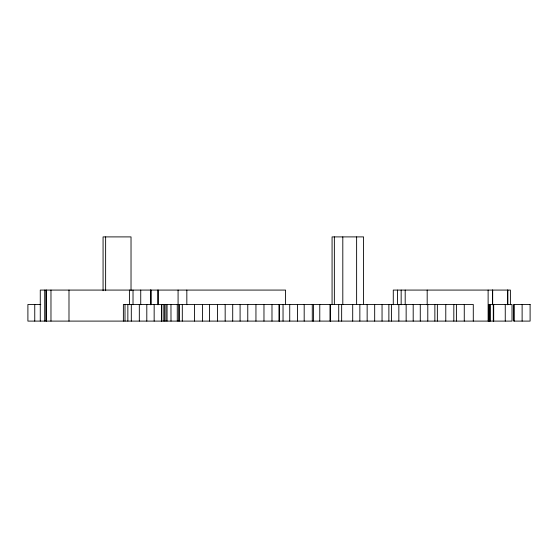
<?xml version="1.0" encoding="UTF-8"?>
<svg xmlns="http://www.w3.org/2000/svg" width="558" height="558" viewBox="0 0 558 558"><rect width="100%" height="100%" fill="white"/><g stroke="black" fill="none" stroke-linecap="round" stroke-linejoin="round"><path stroke-width="0.84" d="M40.804 304.48L27.9 304.48L27.9 321.101L512.014 321.101L512.014 304.48L489.01 304.48L489.01 321.101M522.121 304.48L522.121 321.101M514.232 304.48L514.232 321.101M510.396 304.724L510.396 290.076L393.278 290.076L393.278 304.724M507.794 290.076L507.794 304.724M507.654 290.076L507.654 304.724M505.255 304.48L505.255 321.101M493.69 304.48L493.69 321.101M493.293 304.48L493.293 321.101M492.679 290.076L492.679 304.724M492.519 290.076L492.519 304.724M490.44 304.48L490.44 321.101M489.401 304.48L489.401 321.101M489.15 304.48L489.15 321.101M488.124 290.076L488.124 321.101M473.282 321.101L473.282 304.48L123.381 304.48L123.381 321.101M464.263 304.48L464.263 321.101M456.402 304.48L456.402 321.101M453.821 304.48L453.821 321.101M445.779 304.48L445.779 321.101M437.36 304.48L437.36 321.101M434.87 304.48L434.87 321.101M427.791 304.48L427.791 321.101M427.184 290.076L427.184 304.724M420.272 304.48L420.272 321.101M413.192 304.48L413.192 321.101M406.147 304.48L406.147 321.101M405.192 290.076L405.192 304.724M401.16 290.076L401.16 304.724M398.851 304.48L398.851 321.101M397.533 290.076L397.533 304.724M391.409 304.48L391.409 321.101M388.877 304.48L388.877 321.101M382.049 304.48L382.049 321.101M374.683 304.48L374.683 321.101M367.15 304.48L367.15 321.101M363.579 304.605L363.579 236.899L332.073 236.899L332.073 304.605M359.854 304.48L359.854 321.101M356.625 236.899L356.625 304.605M352.705 304.48L352.705 321.101M342.807 236.899L342.807 304.605M341.656 304.48L341.656 321.101M338.72 304.48L338.72 321.101M334.361 236.899L334.361 304.605M330.259 304.48L330.259 321.101M330.162 304.48L330.162 321.101M319.776 304.48L319.776 321.101M313.519 304.48L313.519 321.101M312.285 304.48L312.285 321.101M304.18 304.48L304.18 321.101M297.456 304.48L297.456 321.101M289.728 304.48L289.728 321.101M285.584 304.724L285.584 290.076L40.267 290.076L40.267 321.101M283.039 304.48L283.039 321.101M279.467 304.48L279.467 321.101M278.979 304.48L278.979 321.101M271.983 304.48L271.983 321.101M263.969 304.48L263.969 321.101M255.948 304.48L255.948 321.101M247.766 304.48L247.766 321.101M240.093 304.48L240.093 321.101M232.714 304.48L232.714 321.101M225.167 304.48L225.167 321.101M217.467 304.48L217.467 321.101M209.585 304.48L209.585 321.101M202.415 304.48L202.415 321.101M194.575 304.48L194.575 321.101M186.832 290.076L186.832 304.724M182.306 304.48L182.306 321.101M179.495 304.48L179.495 321.101M178.651 304.48L178.651 321.101M178.079 290.076L178.079 304.724M177.277 304.48L177.277 321.101M170.964 304.48L171.006 321.101M167.058 304.48L167.058 321.101M165.907 304.48L165.907 321.101M164.554 304.48L164.554 321.101M163.18 304.48L163.18 321.101M161.576 304.48L161.576 321.101M161.492 304.48L161.492 321.101M158.556 290.076L158.556 304.724M157.656 290.076L157.656 304.724M154.154 304.48L154.154 321.101M150.981 290.076L150.981 304.724M150.841 290.076L150.841 304.724M150.43 290.076L150.43 304.724M146.803 304.48L146.803 321.101M140.735 290.076L140.735 304.724M139.319 304.48L139.319 321.101M133.02 290.076L133.02 304.724M131.304 304.48L131.304 321.101M131.025 290.718L131.025 236.899L103.07 236.899L103.07 290.718M129.407 290.076L129.407 304.724M127.852 304.48L127.852 321.101M125.006 304.48L125.006 321.101M105.629 236.899L105.629 290.718M68.99 290.076L68.99 321.101M50.973 290.076L50.973 321.101M46.363 290.076L46.363 321.101M45.972 290.076L45.972 321.101M44.724 290.076L44.724 321.101M34.756 304.48L34.756 321.101M530.1 304.48L513.632 304.48L513.632 321.101L530.1 321.101L530.1 304.48"/></g></svg>
